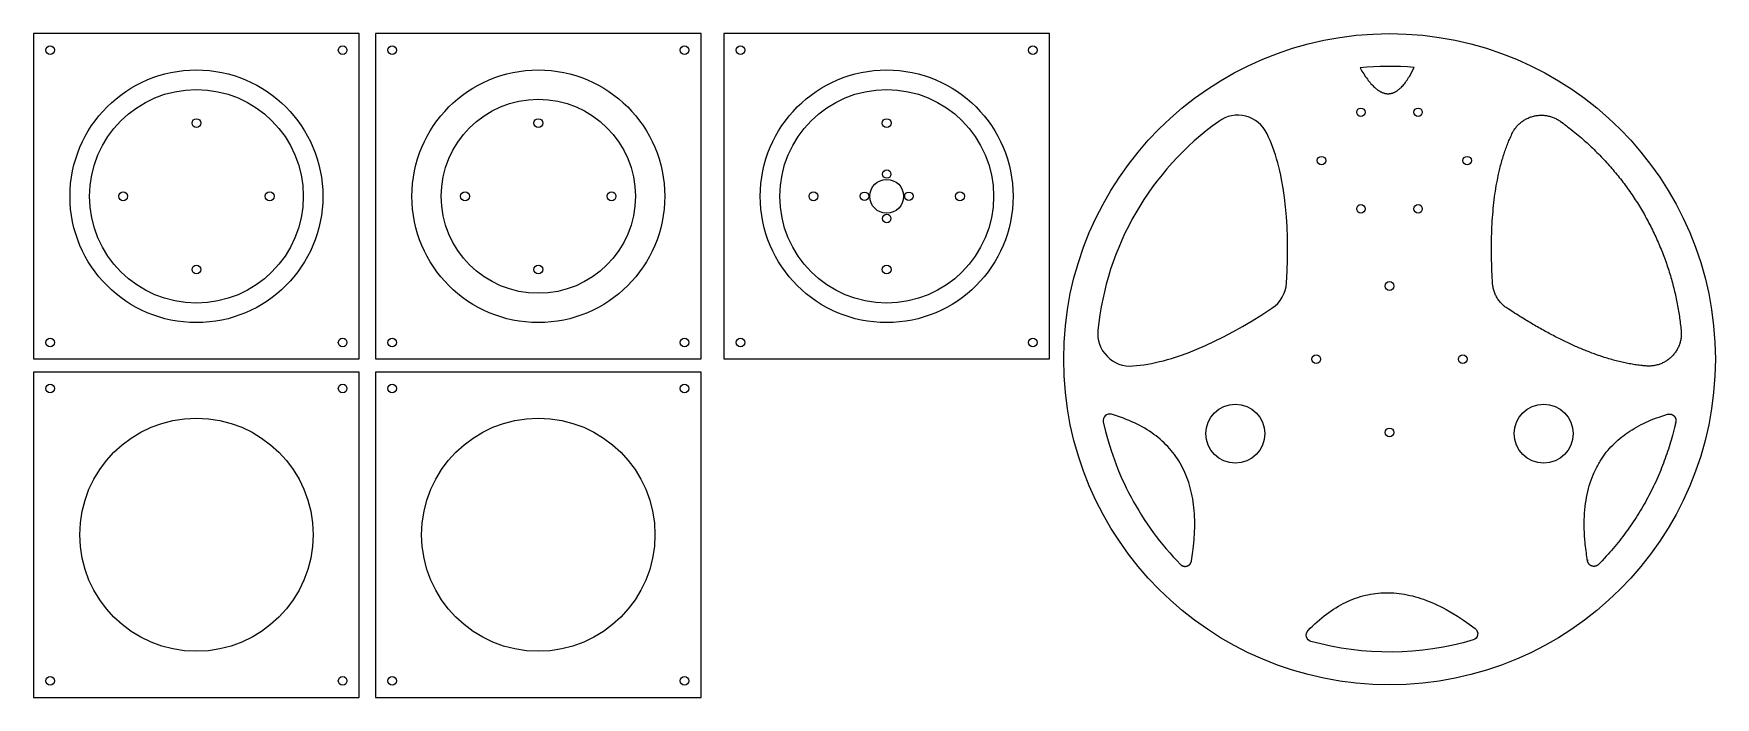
# Model space of a CAD drawing. Header units: millimetres. Extents: x 0 to 517, y 0 to 204.
import ezdxf

# ---------------------------------------------------------------- set-up
doc = ezdxf.new("R2010")
doc.units = ezdxf.units.MM
doc.header["$MEASUREMENT"] = 0
for name, color, linetype, true_color in [('Holes', 12, 'Continuous', 0xc80000), ('Inner', 220, 'Continuous', 0xff00b8), ('Last', 18, 'Continuous', 0x000000), ('Outer', 192, 'Continuous', 0x7d26cd)]:
    doc.layers.add(name, color=color, linetype=linetype, true_color=true_color)

msp = doc.modelspace()

# ---------------------------------------------------------------- linework, layer by layer
at = {"layer": 'Holes'}
for centre, radius in [((5.09, 198.91), 1.32), ((94.91, 198.91), 1.33), ((110.09, 198.91), 1.33), ((199.91, 198.91), 1.33), ((217.09, 198.91), 1.32), ((306.91, 198.91), 1.32), ((407.66, 179.83), 1.3), ((425.21, 179.83), 1.3), ((50, 176.5), 1.35), ((155, 176.5), 1.35), ((262, 176.5), 1.35), ((395.56, 164.98), 1.3), ((440.26, 164.98), 1.3), ((262, 160.83), 1.3), ((27.5, 154), 1.35), ((72.5, 154), 1.35), ((132.5, 154), 1.35), ((177.5, 154), 1.35), ((239.5, 154), 1.35), ((255.17, 154), 1.3), ((262, 154), 5.21), ((268.82, 154), 1.3), ((284.5, 154), 1.35), ((407.66, 150.14), 1.3), ((425.21, 150.14), 1.3), ((262, 147.17), 1.3), ((50, 131.5), 1.35), ((155, 131.5), 1.35), ((262, 131.5), 1.35), ((416.43, 126.43), 1.35), ((5.09, 109.09), 1.32), ((94.91, 109.09), 1.33), ((110.09, 109.09), 1.33), ((199.91, 109.09), 1.32), ((217.09, 109.09), 1.33), ((306.91, 109.09), 1.32), ((393.93, 103.93), 1.35), ((438.93, 103.93), 1.35), ((5.09, 94.91), 1.32), ((94.91, 94.91), 1.33), ((110.09, 94.91), 1.33), ((199.91, 94.91), 1.32), ((416.43, 81.43), 1.35), ((5.09, 5.09), 1.32), ((94.91, 5.09), 1.33), ((110.09, 5.09), 1.33), ((199.91, 5.09), 1.33)]:
    msp.add_circle(centre, radius, dxfattribs=at)
at = {"layer": 'Inner'}
for points in [[(407.38, 193.47), (407.94, 192.5), (408.51, 191.6), (409.06, 190.76), (409.34, 190.36), (409.62, 189.98), (409.9, 189.62), (410.17, 189.27), (410.45, 188.93), (410.72, 188.61), (411, 188.31), (411.27, 188.02), (411.54, 187.75), (411.81, 187.5), (412.08, 187.25), (412.35, 187.03), (412.49, 186.92), (412.62, 186.82), (412.76, 186.72), (412.89, 186.63), (413.03, 186.54), (413.16, 186.45), (413.29, 186.37), (413.43, 186.29), (413.56, 186.21), (413.69, 186.14), (413.83, 186.07), (413.96, 186.01), (414.09, 185.95), (414.22, 185.9), (414.36, 185.84), (414.49, 185.8), (414.62, 185.75), (414.75, 185.71), (414.88, 185.68), (415.01, 185.64), (415.14, 185.62), (415.28, 185.59), (415.41, 185.57), (415.54, 185.55), (415.67, 185.54), (415.8, 185.53), (415.93, 185.53), (416.06, 185.53), (416.19, 185.53), (416.32, 185.54), (416.45, 185.55), (416.57, 185.56), (416.7, 185.58), (416.83, 185.6), (416.96, 185.63), (417.09, 185.66), (417.22, 185.7), (417.35, 185.73), (417.47, 185.78), (417.6, 185.82), (417.73, 185.87), (417.86, 185.93), (417.98, 185.98), (418.11, 186.05), (418.24, 186.11), (418.36, 186.18), (418.49, 186.25), (418.61, 186.33), (418.74, 186.41), (418.87, 186.5), (418.99, 186.59), (419.12, 186.68), (419.24, 186.78), (419.37, 186.88), (419.49, 186.98), (419.62, 187.09), (419.74, 187.2), (419.87, 187.32), (420.11, 187.57), (420.36, 187.83), (420.61, 188.1), (420.85, 188.39), (421.1, 188.7), (421.34, 189.02), (421.59, 189.36), (421.83, 189.72), (422.07, 190.09), (422.31, 190.47), (422.55, 190.87), (423.03, 191.72), (423.51, 192.63), (423.98, 193.61, 0.046216)], [(384.8, 127.37), (384.98, 131.03), (385.09, 134.58), (385.12, 138.03), (385.08, 141.37), (384.97, 144.61), (384.78, 147.74), (384.51, 150.76), (384.18, 153.68), (383.76, 156.5), (383.28, 159.21), (383.01, 160.52), (382.72, 161.81), (382.41, 163.07), (382.09, 164.3), (381.74, 165.51), (381.38, 166.7), (381, 167.85), (380.6, 168.98), (380.18, 170.08), (379.74, 171.16), (379.28, 172.21), (378.81, 173.24, 0.466817), (363.96, 177.04, 0.215601), (326.87, 112.81, 0.466817), (337.6, 101.85), (338.72, 101.95), (339.86, 102.09), (341.01, 102.24), (342.17, 102.43), (343.35, 102.65), (344.54, 102.9), (345.75, 103.18), (346.97, 103.48), (348.2, 103.82), (349.45, 104.18), (350.71, 104.58), (351.98, 105), (354.57, 105.93), (357.21, 106.98), (359.91, 108.15), (362.66, 109.44), (365.47, 110.84), (368.33, 112.36), (371.24, 113.99), (374.21, 115.74), (377.24, 117.61), (380.32, 119.6, 0.23671)], [(331.03, 87, 0.568965), (328.52, 84.65), (329.21, 81.73), (330.01, 78.81), (330.91, 75.89), (331.92, 72.98), (333.04, 70.09), (334.26, 67.21), (334.92, 65.79), (335.6, 64.37), (336.3, 62.95), (337.04, 61.55), (337.8, 60.15), (338.58, 58.77), (339.39, 57.4), (340.23, 56.04), (341.1, 54.69), (341.99, 53.35), (342.9, 52.03), (343.84, 50.72), (344.81, 49.43), (345.8, 48.15), (346.81, 46.89), (347.85, 45.65), (348.91, 44.43), (349.99, 43.22), (351.09, 42.03), (352.22, 40.87), (352.26, 40.82), (352.31, 40.78), (352.36, 40.73), (352.42, 40.69), (352.47, 40.65), (352.53, 40.61), (352.58, 40.57), (352.64, 40.54), (352.7, 40.5), (352.77, 40.47), (352.8, 40.46), (352.83, 40.44), (352.86, 40.43), (352.89, 40.42), (352.93, 40.4), (352.96, 40.39), (352.99, 40.38), (353.02, 40.37), (353.06, 40.36), (353.09, 40.35), (353.13, 40.34), (353.16, 40.33), (353.19, 40.32), (353.23, 40.31), (353.26, 40.31), (353.3, 40.3), (353.33, 40.29), (353.37, 40.29), (353.4, 40.28), (353.44, 40.28), (353.47, 40.28), (353.51, 40.27), (353.54, 40.27), (353.58, 40.27), (353.65, 40.27), (353.72, 40.27), (353.78, 40.27), (353.85, 40.28), (353.92, 40.29), (353.99, 40.3), (354.05, 40.31), (354.12, 40.33), (354.18, 40.34), (354.25, 40.36), (354.31, 40.38), (354.37, 40.4), (354.43, 40.43), (354.49, 40.46), (354.55, 40.49), (354.61, 40.52), (354.67, 40.55), (354.73, 40.59), (354.79, 40.63), (354.85, 40.67), (354.87, 40.69), (354.9, 40.71), (354.93, 40.73), (354.95, 40.76), (354.98, 40.78), (355.01, 40.8), (355.03, 40.83), (355.06, 40.85), (355.08, 40.88), (355.11, 40.9), (355.13, 40.93), (355.15, 40.95), (355.18, 40.98), (355.2, 41.01), (355.22, 41.04), (355.24, 41.06), (355.26, 41.09), (355.28, 41.12), (355.3, 41.15), (355.32, 41.18), (355.34, 41.21), (355.36, 41.24), (355.38, 41.27), (355.39, 41.3), (355.43, 41.36), (355.46, 41.42), (355.49, 41.49), (355.51, 41.55), (355.53, 41.61), (355.56, 41.68), (355.57, 41.74), (355.59, 41.81), (355.61, 41.87), (355.62, 41.94), (355.96, 44.17), (356.24, 46.35), (356.44, 48.48), (356.57, 50.55), (356.62, 52.57), (356.63, 53.56), (356.61, 54.54), (356.58, 55.5), (356.52, 56.45), (356.46, 57.39), (356.37, 58.31), (356.26, 59.22), (356.14, 60.12), (356, 61), (355.84, 61.87), (355.66, 62.73), (355.46, 63.57), (355.25, 64.41), (355.02, 65.22), (354.77, 66.03), (354.5, 66.82), (354.22, 67.59), (353.91, 68.36), (353.59, 69.11), (353.25, 69.85), (352.9, 70.57), (352.52, 71.28), (352.13, 71.98), (351.72, 72.66), (351.29, 73.33), (350.84, 73.99), (350.37, 74.64), (349.89, 75.27), (349.39, 75.88), (348.87, 76.49), (348.34, 77.08), (347.78, 77.66), (347.21, 78.22), (346.62, 78.77), (346.01, 79.31), (345.38, 79.84), (344.74, 80.35), (344.08, 80.84), (343.39, 81.33), (342.7, 81.8), (341.98, 82.26), (341.25, 82.7), (340.49, 83.13), (339.72, 83.55), (338.94, 83.96), (338.13, 84.35), (337.3, 84.73), (336.46, 85.09), (335.6, 85.44), (334.72, 85.78), (333.83, 86.11), (332.91, 86.42), (331.98, 86.72)], [(391.4, 20.54), (392.1, 21.25), (392.8, 21.93), (393.5, 22.59), (394.21, 23.23), (394.92, 23.85), (395.63, 24.44), (396.35, 25.02), (397.07, 25.57), (397.79, 26.1), (398.52, 26.6), (399.25, 27.09), (399.98, 27.55), (400.72, 27.99), (401.46, 28.41), (402.2, 28.81), (402.95, 29.18), (403.7, 29.53), (404.45, 29.86), (405.21, 30.17), (405.97, 30.46), (406.73, 30.72), (407.5, 30.96), (408.27, 31.18), (409.04, 31.38), (409.82, 31.56), (410.6, 31.71), (411.38, 31.84), (412.17, 31.95), (412.96, 32.04), (413.76, 32.1), (414.55, 32.14), (415.35, 32.17), (416.16, 32.16), (416.96, 32.14), (417.77, 32.09), (418.59, 32.03), (419.4, 31.94), (420.23, 31.83), (421.05, 31.69), (421.88, 31.54), (422.71, 31.36), (423.54, 31.16), (424.38, 30.94), (425.22, 30.69), (426.06, 30.42), (426.91, 30.14), (427.76, 29.82), (428.61, 29.49), (429.47, 29.14), (430.33, 28.76), (431.2, 28.36), (432.06, 27.94), (432.93, 27.5), (433.81, 27.03), (435.57, 26.03), (437.34, 24.95), (439.12, 23.77), (440.92, 22.51), (442.73, 21.16, -0.612502), (442.09, 17.66, -0.141046), (392.3, 17.22, -0.568965)]]:
    msp.add_lwpolyline(points, format="xyb", close=True, dxfattribs=at)
for centre, radius in [((50, 154), 32.82), ((262, 154), 32.82), ((155, 154), 29.82), ((369.09, 81.06), 9.07), ((463.78, 81.06), 9.07), ((50, 50), 35.83), ((155, 50), 35.83)]:
    msp.add_circle(centre, radius, dxfattribs=at)
for points, weights, knots in [([(505.99, 112.81), (501.98, 153.31), (468.91, 177.04), (465.12, 179.77), (460.6, 178.61), (456.07, 177.45), (454.06, 173.24), (446.32, 157.07), (448.07, 127.37), (448.36, 122.36), (452.55, 119.6), (477.4, 103.24), (495.27, 101.85), (499.93, 101.49), (503.19, 104.83), (506.46, 108.17), (505.99, 112.81)], [1.12026853306, 0.964398407012, 1, 0.906130865776, 1, 0.906130865776, 1, 1, 1, 0.893882343078, 1, 1, 1, 0.906130849428, 1, 0.906130849428, 1], [-1258.009443, -1258.009443, -1258.009443, -1174.764051, -1174.764051, -1166.029036, -1166.029036, -1157.294021, -1157.294021, -1108.565931, -1108.565931, -1099.268642, -1099.268642, -1050.540556, -1050.540556, -1041.80554, -1041.80554, -1033.070524, -1033.070524, -1033.070524]), ([(501.84, 87), (471.15, 78.09), (477.25, 41.94), (477.46, 40.73), (478.62, 40.36), (479.79, 39.99), (480.65, 40.87), (498.8, 59.35), (504.35, 84.65), (504.59, 85.76), (503.76, 86.54), (502.93, 87.32), (501.84, 87)], [0.921079872704, 0.921079872704, 0.921079872704, 0.785454293133, 0.921079872704, 0.785454293133, 0.921079872704, 0.922288176737, 1, 0.869163902467, 1, 0.869163933661, 0.999999937613], [-1033.070524, -1033.070524, -1033.070524, -961.334474, -961.334474, -959.136228, -959.136228, -956.937983, -956.937983, -902.291491, -902.291491, -900.222342, -900.222342, -898.153193, -898.153193, -898.153193])]:
    msp.add_rational_spline(points, weights, degree=2, knots=knots, dxfattribs=at)
at = {"layer": 'Last'}
for points in [[(0, 104), (100, 104), (100, 204), (0, 204)], [(105, 104), (205, 104), (205, 204), (105, 204)], [(212, 104), (312, 104), (312, 204), (212, 204)]]:
    msp.add_lwpolyline(points, close=True, dxfattribs=at)
at = {"layer": 'Outer'}
for points in [[(0, 0), (100, 0), (100, 100), (0, 100)], [(105, 0), (205, 0), (205, 100), (105, 100)]]:
    msp.add_lwpolyline(points, close=True, dxfattribs=at)
for centre, radius in [((416.43, 103.93), 100.07), ((50, 154), 38.83), ((155, 154), 38.83), ((262, 154), 38.83)]:
    msp.add_circle(centre, radius, dxfattribs=at)

doc.saveas('drawing.dxf')
